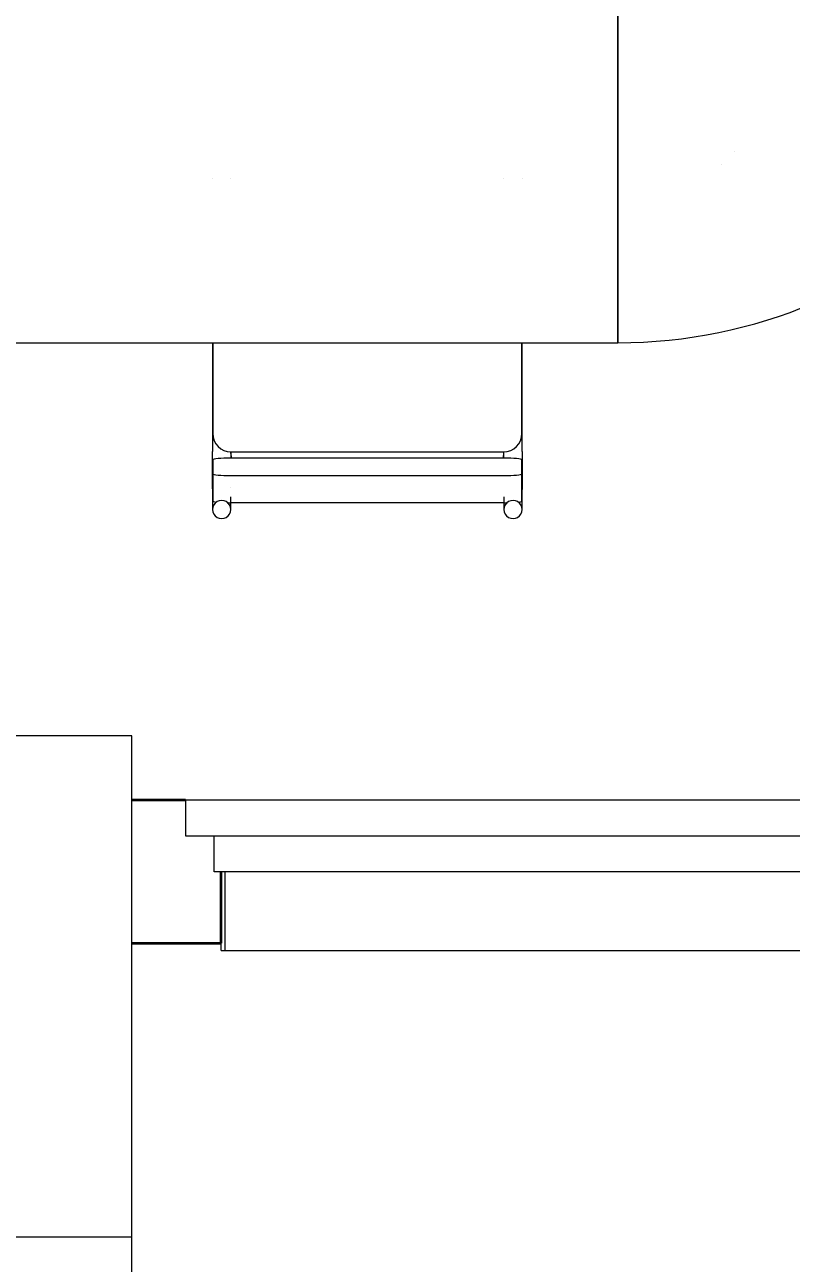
# Model space of a CAD drawing. Header units: metres. Extents: x -182 to 99, y 70 to 117.
# Drawn here: x -89.072 to -88.001, y 83.449 to 85.179 of the extents above; entities that cross this region are included whole.
import ezdxf

# ---------------------------------------------------------------- set-up
doc = ezdxf.new("R2010")
doc.units = ezdxf.units.M
doc.header["$LTSCALE"] = 0.01
for name, color, linetype, lineweight in [('A-FLOR-OTLN', 6, 'Continuous', 13), ('A-GLAZ', 6, 'Continuous', 9), ('A-GLAZ-FRAM', 6, 'Continuous', 13), ('A-GLAZ-SILL', 1, 'Continuous', 9), ('A-WALL', 2, 'Continuous', 9), ('I-FURN-PNLS', 2, 'Continuous', 9), ('S-COLS', 6, 'Continuous', 9)]:
    doc.layers.add(name, color=color, linetype=linetype, lineweight=lineweight)
doc.styles.add('Arial_2', font='arial.ttf', dxfattribs={"height": 0.258177})
doc.dimstyles.new('Diagonal', dxfattribs={"dimscale": 0.3048, "dimtxt": 0.258177, "dimasz": 1.025262, "dimexe": 0.984252, "dimexo": 0.615157, "dimgap": 0.04101, "dimtad": 1, "dimrnd": 0.01, "dimzin": 0, "dimdsep": 46, "dimtxsty": 'Arial_2', "dimblk1": 'OBLIQUE', "dimblk2": 'OBLIQUE', "dimsah": 1, "dimcen": 0.09, "dimse1": 1, "dimse2": 1, "dimazin": 0, "dimtfac": 1, "dimtix": 1, "dimtmove": 0, "dimatfit": 3, "dimfxl": 1, "dimtvp": 1, "dimtfill": 1, "dimtolj": 1, "dimtzin": 0, "dimarcsym": 2})

# ---------------------------------------------------------------- blocks, each defined once
blk = doc.blocks.new('Table de réunion - 02 - 8 personnes-136515-Planta Baja')
at = {"layer": 'I-FURN-PNLS'}
for p, q in [((0.86, 0.7), (0.86, -0.7)), ((0.86, -0.7), (0.86, 0)), ((-0.54, -0.7), (0.86, -0.7)), ((0.2938, -0.7), (0.2938, -0.852)), ((0.2941, -0.7), (0.2941, -0.827)), ((0.7259, -0.827), (0.7259, -0.7)), ((0.7264, -0.852), (0.7264, -0.7)), ((0.2941, -0.8635), (0.2941, -0.8834)), ((0.3195, -0.8524), (0.7005, -0.8524)), ((0.7005, -0.8613), (0.3195, -0.8613)), ((0.7259, -0.8834), (0.7259, -0.8635)), ((0.2941, -0.8834), (0.2941, -0.9214)), ((0.3195, -0.8856), (0.7005, -0.8856)), ((0.7259, -0.9214), (0.7259, -0.8834)), ((0.2938, -0.9028), (0.2938, -0.933)), ((0.2941, -0.9053), (0.2941, -0.9003)), ((0.3192, -0.933), (0.3192, -0.9151)), ((0.701, -0.9151), (0.701, -0.933)), ((0.7261, -0.9), (0.7261, -0.9056)), ((0.7264, -0.933), (0.7264, -0.9028)), ((0.7005, -0.9236), (0.3195, -0.9236))]:
    blk.add_line(p, q, dxfattribs=at)
at = {"layer": 'I-FURN-PNLS', "flags": 128}
for points in [[(1.0228, -0.4326), (1.0228, -0.4326), (1.0228, -0.4326)], [(1.0049, -0.4506), (1.0048, -0.4506), (1.0048, -0.4506)], [(0.2938, -0.4711), (0.2938, -0.471), (0.2938, -0.471)], [(0.3192, -0.4711), (0.3192, -0.471), (0.3192, -0.471)], [(0.701, -0.4711), (0.701, -0.471), (0.701, -0.471)], [(0.7264, -0.4711), (0.7264, -0.471), (0.7264, -0.471)], [(0.2938, -0.9028), (0.2938, -0.9028), (0.2938, -0.9026), (0.2938, -0.9024), (0.2938, -0.9022), (0.2938, -0.9018), (0.2938, -0.9014), (0.2938, -0.9008), (0.2938, -0.9002), (0.2938, -0.8996), (0.2938, -0.8988), (0.2938, -0.898), (0.2938, -0.8971), (0.2938, -0.8961), (0.2938, -0.895), (0.2938, -0.8939), (0.2938, -0.8928), (0.2938, -0.8915), (0.2938, -0.8902), (0.2938, -0.8888), (0.2938, -0.8874), (0.2938, -0.8859), (0.2938, -0.8844), (0.2938, -0.8828), (0.2938, -0.8811), (0.2938, -0.8795), (0.2938, -0.8777), (0.2938, -0.876), (0.2938, -0.8741), (0.2938, -0.8723), (0.2938, -0.8704), (0.2938, -0.8685), (0.2938, -0.8666), (0.2938, -0.8646), (0.2938, -0.8626), (0.2938, -0.8606), (0.2938, -0.8586), (0.2938, -0.8566), (0.2938, -0.8546), (0.2938, -0.8526), (0.2938, -0.852)], [(0.3192, -0.8521), (0.3192, -0.854), (0.3192, -0.8561), (0.3192, -0.8581), (0.3192, -0.8601), (0.3192, -0.8615)], [(0.3203, -0.8604), (0.3201, -0.8589), (0.3198, -0.8574), (0.3197, -0.8559), (0.3195, -0.8543), (0.3195, -0.8528), (0.3195, -0.8524)], [(0.7005, -0.8524), (0.7005, -0.8539), (0.7004, -0.8554), (0.7002, -0.857), (0.7, -0.8585), (0.6997, -0.86), (0.6995, -0.8613)], [(0.701, -0.8606), (0.701, -0.8586), (0.701, -0.8566), (0.701, -0.8546), (0.701, -0.8526)], [(0.7264, -0.852), (0.7264, -0.854), (0.7264, -0.8561), (0.7264, -0.8581), (0.7264, -0.8601), (0.7264, -0.8621), (0.7264, -0.8641), (0.7264, -0.866), (0.7264, -0.868), (0.7264, -0.8699), (0.7264, -0.8718), (0.7264, -0.8736), (0.7264, -0.8755), (0.7264, -0.8772), (0.7264, -0.879), (0.7264, -0.8807), (0.7264, -0.8823), (0.7264, -0.884), (0.7264, -0.8855), (0.7264, -0.887), (0.7264, -0.8885), (0.7264, -0.8898), (0.7264, -0.8912), (0.7264, -0.8924), (0.7264, -0.8936), (0.7264, -0.8948), (0.7264, -0.8958), (0.7264, -0.8968), (0.7264, -0.8977), (0.7264, -0.8986), (0.7264, -0.8994), (0.7264, -0.9001), (0.7264, -0.9007), (0.7264, -0.9012), (0.7264, -0.9017), (0.7264, -0.9021), (0.7264, -0.9024), (0.7264, -0.9026), (0.7264, -0.9027), (0.7264, -0.9028), (0.7264, -0.9028)], [(0.3192, -0.9027), (0.3192, -0.9028), (0.3192, -0.9028)]]:
    blk.add_lwpolyline(points, dxfattribs=at)
at = {"layer": 'I-FURN-PNLS'}
for centre, radius, start, end in [((0.86, 0), 0.7, 270, 90), ((0.3195, -0.827), 0.0254, 180, 270), ((0.7005, -0.827), 0.0254, 270, 360)]:
    blk.add_arc(centre, radius, start, end, dxfattribs=at)
for centre, major_axis, ratio, start_param, end_param in [((0.3195, -0.8635), (0.0254, 0), 0.087156, 1.570796, 3.141593), ((0.7005, -0.8635), (0.0254, 0), 0.087156, 0, 1.570796), ((0.3195, -0.8834), (0.0254, 0), 0.087156, 3.141593, 4.712389), ((0.7005, -0.8834), (0.0254, 0), 0.087156, 4.712389, 6.283185), ((0.3065, -0.933), (-0.0127, 0), 0.996195, 4.712389, 7.853982), ((0.3195, -0.9214), (0.0254, 0), 0.087156, 3.141593, 3.665191), ((0.3065, -0.933), (-0.0127, 0), 0.996195, 1.570796, 4.712389), ((0.3195, -0.9214), (0.0254, 0), 0.087156, 4.500492, 4.712389), ((0.7005, -0.9214), (0.0254, 0), 0.087156, 4.712389, 4.928556), ((0.7137, -0.933), (0.0127, 0), 0.996195, 1.570796, 4.712389), ((0.7137, -0.933), (0.0127, 0), 0.996195, 4.712389, 7.853982), ((0.7005, -0.9214), (0.0254, 0), 0.087156, 5.679025, 6.283185)]:
    blk.add_ellipse(centre, major_axis=major_axis, ratio=ratio, start_param=start_param, end_param=end_param, dxfattribs=at)
for points in [[(0.294, -0.905), (0.294, -0.9049), (0.2939, -0.9044), (0.2938, -0.9029), (0.2939, -0.9015), (0.294, -0.9006)], [(0.7262, -0.9006), (0.7263, -0.9007), (0.7263, -0.9012), (0.7265, -0.9027), (0.7264, -0.9041), (0.7262, -0.905)]]:
    blk.add_open_spline(points, degree=3, knots=[-0.5555556, -0.5555556, -0.5555556, -0.5555556, -0.5486111, -0.5138889, -0.4444444, -0.4444444, -0.4444444, -0.4444444], dxfattribs=at)
blk = doc.blocks.new('PF 2 Vantaux - Droits - 1_35m x 1_8 m-443532-Planta Baja')
at = {"layer": 'A-GLAZ'}
for p, q in [((-0.91, -0.05), (-0.91, 0)), ((-0.91, 0), (0.91, 0)), ((0.91, 0), (0.91, -0.05))]:
    blk.add_line(p, q, dxfattribs=at)
at = {"layer": 'A-GLAZ-FRAM'}
for p, q in [((0.95, -0.05), (-0.95, -0.05)), ((-0.95, -0.05), (-0.95, -0.1)), ((0.95, -0.1), (0.95, -0.05)), ((-0.95, -0.1), (0.95, -0.1))]:
    blk.add_line(p, q, dxfattribs=at)
at = {"layer": 'A-GLAZ-SILL'}
for p, q in [((-0.9, 0.1064), (-0.9, 0.11)), ((0.9, 0.11), (-0.9, 0.11)), ((-0.895, 0.11), (-0.9, 0.11)), ((-0.9, 0.1064), (-0.9, 0.11)), ((-0.9, 0.1), (-0.9, 0.1064)), ((-0.895, 0.11), (-0.895, 0.1064)), ((-0.895, 0.1064), (-0.895, 0)), ((0.9, 0.11), (0.895, 0.11)), ((0.895, 0.1064), (0.895, 0.11)), ((0.895, 0), (0.895, 0.1064)), ((0.9, 0.11), (0.9, 0.1064)), ((0.9, 0.11), (0.9, 0.1064)), ((0.9, 0.1064), (0.9, 0.1))]:
    blk.add_line(p, q, dxfattribs=at)
blk = doc.blocks.new('Pilar rectangular hormigón - 300 x 700 mm-V14-Planta Baja')
at = {"layer": 'S-COLS'}
for p, q in [((0.15, 0.35), (-0.15, 0.35)), ((-0.15, 0.35), (-0.15, 0.26)), ((0.15, -0.35), (0.15, 0.35)), ((-0.15, 0.21), (-0.15, -0.35)), ((-0.15, -0.35), (0.15, -0.35))]:
    blk.add_line(p, q, dxfattribs=at)
blk = doc.blocks.new('_Oblique')
at = {"color": 0, "linetype": 'ByBlock', "lineweight": -2}
blk.add_line((-0.5, -0.5), (0.5, 0.5), dxfattribs=at)
blk = doc.blocks.new('*D281')
at = {"color": 0, "lineweight": -2, "transparency": 16777216}
blk.add_line((-91.0228, 75.3242), (-86.8728, 75.3242), dxfattribs=at)
at = {"layer": 'Defpoints', "color": 0, "transparency": 16777216}
for p in [(-86.8728, 83.5956), (-91.0228, 77.3242), (-86.8728, 75.3242)]:
    blk.add_point(p, dxfattribs=at)
at = {"color": 0, "lineweight": -2, "transparency": 16777216, "xscale": 0.3124999999999999, "yscale": 0.3124999999999999, "zscale": 0.3124999999999999, "rotation": 180}
blk.add_blockref('_Oblique', (-91.0228, 75.3242), dxfattribs=at)
at = {"color": 0, "lineweight": -2, "transparency": 16777216, "xscale": 0.3124999999999999, "yscale": 0.3124999999999999, "zscale": 0.3124999999999999}
blk.add_blockref('_Oblique', (-86.8728, 75.3242), dxfattribs=at)
at = {"color": 0, "transparency": 16777216, "insert": (-88.9478, 75.4686), "char_height": 0.25818, "attachment_point": 5, "style": 'Arial_2', "bg_fill": 3, "box_fill_scale": 1.1, "bg_fill_color": 256, "bg_fill_true_color": 13158600, "bg_fill_transparency": 0}
blk.add_mtext('\\A1;4.15', dxfattribs=at)
blk = doc.blocks.new('*D289')
at = {"color": 0, "lineweight": -2, "transparency": 16777216}
blk.add_line((-88.9228, 81.9884), (-85.5728, 81.9884), dxfattribs=at)
at = {"layer": 'Defpoints', "color": 0, "transparency": 16777216}
for p in [(-88.9228, 83.4856), (-85.5728, 83.4856), (-85.5728, 81.9884)]:
    blk.add_point(p, dxfattribs=at)
at = {"color": 0, "lineweight": -2, "transparency": 16777216, "xscale": 0.3124999999999999, "yscale": 0.3124999999999999, "zscale": 0.3124999999999999, "rotation": 180}
blk.add_blockref('_Oblique', (-88.9228, 81.9884), dxfattribs=at)
at = {"color": 0, "lineweight": -2, "transparency": 16777216, "xscale": 0.3124999999999999, "yscale": 0.3124999999999999, "zscale": 0.3124999999999999}
blk.add_blockref('_Oblique', (-85.5728, 81.9884), dxfattribs=at)
at = {"color": 0, "transparency": 16777216, "insert": (-87.2478, 82.1328), "char_height": 0.25818, "attachment_point": 5, "style": 'Arial_2', "bg_fill": 3, "box_fill_scale": 1.1, "bg_fill_color": 256, "bg_fill_true_color": 13158600, "bg_fill_transparency": 0}
blk.add_mtext('\\A1;3.35', dxfattribs=at)

msp = doc.modelspace()

# ---------------------------------------------------------------- linework, layer by layer
at = {"layer": 'A-FLOR-OTLN'}
msp.add_line((-88.9228, 80.6855), (-88.9228, 83.4856), dxfattribs=at)
at = {"layer": 'A-WALL', "color": 7, "lineweight": 35}
for p, q in [((-88.8478, 84.0956), (-88.9228, 84.0956)), ((-88.7978, 83.8956), (-88.7978, 83.9956)), ((-88.9228, 83.8956), (-88.7978, 83.8956))]:
    msp.add_line(p, q, dxfattribs=at)

# ---------------------------------------------------------------- block references
at = {"layer": 'A-GLAZ', "rotation": 180}
msp.add_blockref('PF 2 Vantaux - Droits - 1_35m x 1_8 m-443532-Planta Baja', (-87.8978, 83.9956), dxfattribs=at)
at = {"layer": 'I-FURN-PNLS'}
msp.add_blockref('Table de réunion - 02 - 8 personnes-136515-Planta Baja', (-89.1037, 85.4347), dxfattribs=at)
at = {"layer": 'S-COLS'}
msp.add_blockref('Pilar rectangular hormigón - 300 x 700 mm-V14-Planta Baja', (-89.0728, 83.8356), dxfattribs=at)

# ---------------------------------------------------------------- next in the draw order: dimensions: what is measured, and where the dimension line sits
at = {"color": 1}
dim = msp.add_linear_dim(base=(-86.8728, 75.3242), p1=(-91.0228, 77.3242), p2=(-86.8728, 83.5956), dimstyle='Diagonal', override={"dimpost": '<>', "dimtmove": 1}, dxfattribs=at)
dim.commit()
dim.dimension.update_dxf_attribs({"geometry": '*D281', "text_midpoint": (-88.9478, 75.4686)})

# ---------------------------------------------------------------- next in the draw order: dimensions: what is measured, and where the dimension line sits
dim = msp.add_linear_dim(base=(-85.5728, 81.9884), p1=(-88.9228, 83.4856), p2=(-85.5728, 83.4856), dimstyle='Diagonal', override={"dimpost": '<>'}, dxfattribs=at)
dim.commit()
dim.dimension.update_dxf_attribs({"geometry": '*D289', "text_midpoint": (-87.2478, 82.1328)})

doc.saveas('drawing.dxf')
